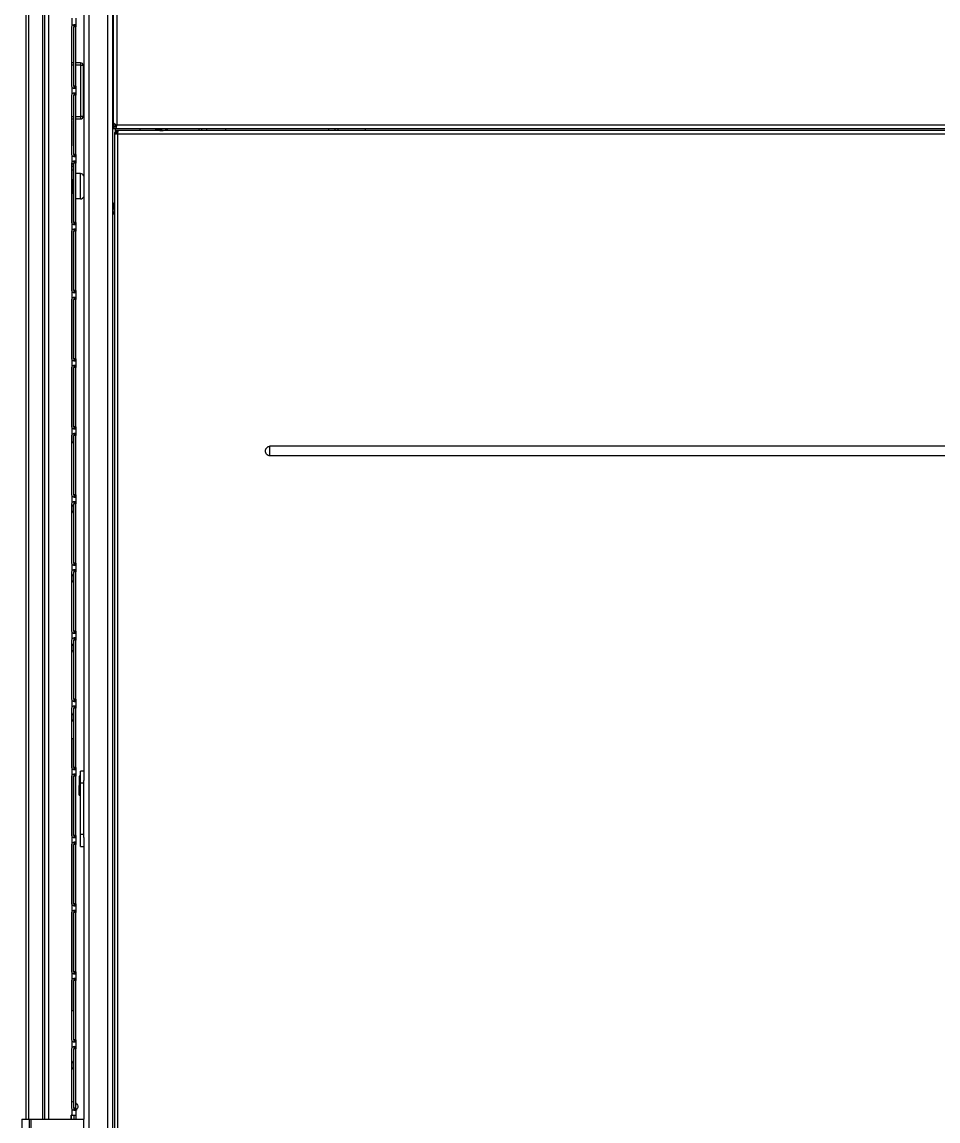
# Model space of a CAD drawing. Header units: millimetres. Extents: x 167 to 1022, y 285 to 720.
# Drawn here: x 901.1 to 958.3, y 319.5 to 388 of the extents above; entities that cross this region are included whole.
import ezdxf

# ---------------------------------------------------------------- set-up
doc = ezdxf.new("R2010")
doc.units = ezdxf.units.MM

msp = doc.modelspace()

# ---------------------------------------------------------------- linework, layer by layer
at = {"color": 7, "linetype": 'Continuous', "lineweight": 25}
for p, q in [((905.29, 484.129), (905.29, 288.629)), ((906.45, 484.129), (906.45, 288.629)), ((906.77, 484.129), (906.77, 288.629)), ((901.37, 456.479), (901.37, 319.579)), ((901.53, 456.479), (901.53, 319.579)), ((902.41, 456.479), (902.41, 319.579)), ((902.53, 456.479), (902.53, 319.579)), ((902.77, 456.479), (902.77, 319.579)), ((904.97, 433.007), (904.97, 340.701)), ((906.82, 381.716), (906.82, 391.042)), ((907.06, 381.619), (907.06, 391.139)), ((904.24, 388.259), (904.24, 387.798)), ((904.48, 388.259), (904.48, 387.798)), ((904.217, 387.719), (904.217, 384.019)), ((904.48, 387.798), (904.36, 387.798)), ((904.36, 387.798), (904.36, 387.719)), ((904.48, 387.719), (904.36, 387.719)), ((904.36, 384.019), (904.36, 387.719)), ((904.48, 387.798), (904.48, 387.719)), ((904.48, 384.019), (904.48, 387.719)), ((904.36, 385.479), (904.217, 385.479)), ((904.78, 385.479), (904.48, 385.479)), ((904.78, 385.479), (904.78, 385.329)), ((904.36, 385.329), (904.217, 385.329)), ((904.78, 385.329), (904.48, 385.329)), ((904.78, 385.329), (904.78, 382.129)), ((904.78, 385.329), (904.93, 385.329)), ((904.93, 385.329), (904.93, 382.129)), ((904.48, 384.019), (904.36, 384.019)), ((904.36, 384.019), (904.36, 383.939)), ((904.48, 384.019), (904.48, 383.939)), ((904.217, 383.469), (904.217, 379.769)), ((904.24, 383.939), (904.24, 383.548)), ((904.48, 383.939), (904.36, 383.939)), ((904.48, 383.548), (904.36, 383.548)), ((904.36, 383.548), (904.36, 383.469)), ((904.48, 383.469), (904.36, 383.469)), ((904.36, 379.769), (904.36, 383.469)), ((904.48, 383.939), (904.48, 383.548)), ((904.48, 383.548), (904.48, 383.469)), ((904.48, 379.769), (904.48, 383.469)), ((904.217, 382.129), (904.36, 382.129)), ((904.217, 381.979), (904.36, 381.979)), ((904.48, 382.129), (904.78, 382.129)), ((904.48, 381.979), (904.78, 381.979)), ((904.78, 382.129), (904.78, 381.979)), ((904.93, 382.129), (904.78, 382.129)), ((904.23, 381.879), (904.217, 381.879)), ((904.23, 381.679), (904.217, 381.679)), ((904.23, 381.879), (904.23, 381.679)), ((904.23, 381.679), (904.23, 380.309)), ((906.82, 381.716), (906.832, 381.716)), ((906.82, 381.716), (906.82, 381.529)), ((906.82, 381.529), (906.94, 381.529)), ((906.82, 381.379), (906.82, 381.499)), ((906.82, 381.499), (906.869, 381.499)), ((906.82, 381.379), (906.869, 381.379)), ((906.869, 381.379), (906.869, 381.499)), ((906.869, 381.379), (1015.771, 381.379)), ((906.94, 381.648), (906.94, 381.529)), ((906.94, 381.529), (906.94, 381.503)), ((906.94, 381.379), (906.94, 381.134)), ((906.96, 381.619), (906.96, 381.509)), ((907.06, 381.619), (906.975, 381.598)), ((906.975, 381.598), (907.017, 381.598)), ((907.055, 381.259), (906.995, 381.259)), ((906.995, 381.259), (906.995, 381.159)), ((907.06, 381.619), (907.008, 381.538)), ((907.008, 381.538), (907.008, 381.579)), ((1015.585, 381.259), (907.055, 381.259)), ((907.055, 381.259), (907.055, 381.159)), ((907.06, 381.619), (1015.58, 381.619)), ((908.47, 381.379), (908.47, 381.259)), ((909.42, 381.359), (909.82, 381.359)), ((909.49, 381.379), (909.49, 381.359)), ((909.82, 381.379), (909.82, 381.359)), ((909.82, 381.359), (909.82, 381.259)), ((910.22, 381.359), (909.82, 381.359)), ((910.15, 381.359), (910.15, 381.379)), ((912.15, 381.379), (912.15, 381.259)), ((912.32, 381.379), (912.32, 381.259)), ((912.64, 381.379), (912.64, 381.259)), ((913.82, 381.379), (913.82, 381.259)), ((920.25, 381.379), (920.25, 381.259)), ((920.65, 381.379), (920.65, 381.259)), ((920.85, 381.259), (920.85, 381.379)), ((922.55, 381.259), (922.55, 381.379)), ((906.895, 381.134), (906.995, 381.134)), ((906.895, 381.134), (906.895, 381.099)), ((906.895, 381.099), (906.895, 299.039)), ((906.895, 381.099), (906.995, 381.099)), ((907.055, 381.159), (906.995, 381.159)), ((906.995, 381.134), (906.995, 381.099)), ((906.995, 381.134), (907.095, 381.134)), ((907.059, 381.07), (907.095, 381.059)), ((907.084, 381.095), (907.095, 381.059)), ((907.095, 381.059), (1015.545, 381.059)), ((907.095, 299.079), (907.095, 381.059)), ((904.217, 380.309), (904.23, 380.309)), ((904.217, 379.219), (904.217, 375.519)), ((904.24, 379.689), (904.24, 379.298)), ((904.24, 379.298), (904.24, 379.118)), ((904.48, 379.769), (904.36, 379.769)), ((904.36, 379.769), (904.36, 379.689)), ((904.48, 379.689), (904.36, 379.689)), ((904.48, 379.298), (904.36, 379.298)), ((904.36, 379.298), (904.36, 379.219)), ((904.48, 379.219), (904.36, 379.219)), ((904.36, 375.519), (904.36, 379.219)), ((904.48, 379.769), (904.48, 379.689)), ((904.48, 379.689), (904.48, 379.298)), ((904.48, 379.298), (904.48, 379.219)), ((904.48, 375.519), (904.48, 379.219)), ((904.24, 379.029), (904.217, 379.029)), ((904.24, 378.779), (904.217, 378.779)), ((904.24, 379.029), (904.36, 379.029)), ((904.24, 379.029), (904.24, 378.779)), ((904.36, 378.779), (904.24, 378.779)), ((904.24, 378.779), (904.24, 378.166)), ((904.78, 378.569), (904.48, 378.569)), ((904.78, 376.989), (904.78, 378.569)), ((904.217, 378.156), (904.32, 378.204)), ((904.32, 377.354), (904.32, 378.204)), ((904.32, 378.119), (904.36, 378.119)), ((904.217, 377.402), (904.32, 377.354)), ((904.24, 377.391), (904.24, 375.439)), ((904.32, 377.439), (904.36, 377.439)), ((904.78, 376.989), (904.48, 376.989)), ((906.79, 376.709), (906.77, 376.709)), ((906.79, 376.779), (906.79, 376.379)), ((906.77, 376.379), (906.79, 376.379)), ((906.77, 376.049), (906.79, 376.049)), ((906.79, 376.379), (906.89, 376.379)), ((906.79, 375.979), (906.79, 376.379)), ((904.24, 375.439), (904.24, 375.048)), ((904.48, 375.519), (904.36, 375.519)), ((904.36, 375.519), (904.36, 375.439)), ((904.48, 375.439), (904.36, 375.439)), ((904.48, 375.519), (904.48, 375.439)), ((904.48, 375.439), (904.48, 375.048)), ((904.217, 374.969), (904.217, 371.269)), ((904.24, 375.048), (904.24, 371.189)), ((904.48, 375.048), (904.36, 375.048)), ((904.36, 375.048), (904.36, 374.969)), ((904.48, 374.969), (904.36, 374.969)), ((904.36, 371.269), (904.36, 374.969)), ((904.48, 375.048), (904.48, 374.969)), ((904.48, 371.269), (904.48, 374.969)), ((904.24, 371.189), (904.24, 370.798)), ((904.48, 371.269), (904.36, 371.269)), ((904.36, 371.269), (904.36, 371.189)), ((904.48, 371.189), (904.36, 371.189)), ((904.48, 371.269), (904.48, 371.189)), ((904.48, 371.189), (904.48, 370.798)), ((904.217, 370.719), (904.217, 367.019)), ((904.24, 370.798), (904.24, 366.939)), ((904.48, 370.798), (904.36, 370.798)), ((904.36, 370.798), (904.36, 370.719)), ((904.48, 370.719), (904.36, 370.719)), ((904.36, 367.019), (904.36, 370.719)), ((904.48, 370.798), (904.48, 370.719)), ((904.48, 367.019), (904.48, 370.719)), ((904.24, 366.939), (904.24, 366.548)), ((904.48, 367.019), (904.36, 367.019)), ((904.36, 367.019), (904.36, 366.939)), ((904.48, 366.939), (904.36, 366.939)), ((904.48, 367.019), (904.48, 366.939)), ((904.48, 366.939), (904.48, 366.548)), ((904.217, 366.469), (904.217, 362.769)), ((904.24, 366.548), (904.24, 362.689)), ((904.48, 366.548), (904.36, 366.548)), ((904.36, 366.548), (904.36, 366.469)), ((904.48, 366.469), (904.36, 366.469)), ((904.36, 362.769), (904.36, 366.469)), ((904.48, 366.548), (904.48, 366.469)), ((904.48, 362.769), (904.48, 366.469)), ((904.48, 362.769), (904.36, 362.769)), ((904.36, 362.769), (904.36, 362.689)), ((904.48, 362.769), (904.48, 362.689)), ((904.217, 362.219), (904.217, 358.519)), ((904.24, 362.689), (904.24, 362.298)), ((904.24, 362.298), (904.24, 361.804)), ((904.48, 362.689), (904.36, 362.689)), ((904.48, 362.298), (904.36, 362.298)), ((904.36, 362.298), (904.36, 362.219)), ((904.48, 362.219), (904.36, 362.219)), ((904.36, 358.519), (904.36, 362.219)), ((904.48, 362.689), (904.48, 362.298)), ((904.48, 362.298), (904.48, 362.219)), ((904.48, 358.519), (904.48, 362.219)), ((904.24, 361.804), (904.217, 361.804)), ((904.36, 361.804), (904.24, 361.804)), ((904.24, 361.804), (904.24, 361.758)), ((1006.05, 361.558), (916.59, 361.558)), ((916.59, 360.96), (916.59, 361.558)), ((1006.05, 360.96), (916.59, 360.96)), ((904.217, 357.969), (904.217, 354.269)), ((904.24, 358.439), (904.24, 358.048)), ((904.48, 358.519), (904.36, 358.519)), ((904.36, 358.519), (904.36, 358.439)), ((904.48, 358.439), (904.36, 358.439)), ((904.48, 358.048), (904.36, 358.048)), ((904.36, 358.048), (904.36, 357.969)), ((904.48, 357.969), (904.36, 357.969)), ((904.36, 354.269), (904.36, 357.969)), ((904.48, 358.519), (904.48, 358.439)), ((904.48, 358.439), (904.48, 358.048)), ((904.48, 358.048), (904.48, 357.969)), ((904.48, 354.269), (904.48, 357.969)), ((904.24, 357.899), (904.24, 357.418)), ((904.24, 354.189), (904.24, 353.798)), ((904.48, 354.269), (904.36, 354.269)), ((904.36, 354.269), (904.36, 354.189)), ((904.48, 354.189), (904.36, 354.189)), ((904.48, 354.269), (904.48, 354.189)), ((904.48, 354.189), (904.48, 353.798)), ((904.217, 353.719), (904.217, 350.019)), ((904.24, 353.559), (904.24, 353.078)), ((904.48, 353.798), (904.36, 353.798)), ((904.36, 353.798), (904.36, 353.719)), ((904.48, 353.719), (904.36, 353.719)), ((904.36, 350.019), (904.36, 353.719)), ((904.48, 353.798), (904.48, 353.719)), ((904.48, 350.019), (904.48, 353.719)), ((904.24, 349.939), (904.24, 349.548)), ((904.48, 350.019), (904.36, 350.019)), ((904.36, 350.019), (904.36, 349.939)), ((904.48, 349.939), (904.36, 349.939)), ((904.48, 350.019), (904.48, 349.939)), ((904.48, 349.939), (904.48, 349.548)), ((904.217, 349.469), (904.217, 345.769)), ((904.24, 349.219), (904.24, 348.738)), ((904.48, 349.548), (904.36, 349.548)), ((904.36, 349.548), (904.36, 349.469)), ((904.48, 349.469), (904.36, 349.469)), ((904.36, 345.769), (904.36, 349.469)), ((904.48, 349.548), (904.48, 349.469)), ((904.48, 345.769), (904.48, 349.469)), ((904.24, 345.689), (904.24, 345.298)), ((904.48, 345.769), (904.36, 345.769)), ((904.36, 345.769), (904.36, 345.689)), ((904.48, 345.689), (904.36, 345.689)), ((904.48, 345.769), (904.48, 345.689)), ((904.48, 345.689), (904.48, 345.298)), ((904.217, 345.219), (904.217, 341.519)), ((904.48, 345.298), (904.36, 345.298)), ((904.36, 345.298), (904.36, 345.219)), ((904.48, 345.219), (904.36, 345.219)), ((904.36, 341.519), (904.36, 345.219)), ((904.48, 345.298), (904.48, 345.219)), ((904.48, 341.519), (904.48, 345.219)), ((904.24, 344.879), (904.24, 344.398)), ((904.24, 343.304), (904.217, 343.304)), ((904.36, 343.304), (904.24, 343.304)), ((904.24, 343.304), (904.24, 341.439)), ((904.48, 341.519), (904.36, 341.519)), ((904.36, 341.519), (904.36, 341.439)), ((904.48, 341.519), (904.48, 341.439)), ((904.217, 340.969), (904.217, 337.269)), ((904.24, 341.439), (904.24, 341.048)), ((904.24, 341.048), (904.24, 337.189)), ((904.48, 341.439), (904.36, 341.439)), ((904.48, 341.048), (904.36, 341.048)), ((904.36, 341.048), (904.36, 340.969)), ((904.48, 340.969), (904.36, 340.969)), ((904.36, 337.269), (904.36, 340.969)), ((904.48, 341.439), (904.48, 341.048)), ((904.48, 341.048), (904.48, 340.969)), ((904.48, 337.269), (904.48, 340.969)), ((904.7, 340.979), (904.68, 340.979)), ((904.68, 340.979), (904.68, 340.389)), ((904.77, 340.909), (904.7, 340.979)), ((904.7, 340.979), (904.7, 340.389)), ((904.97, 341.279), (904.77, 341.279)), ((904.77, 340.529), (904.77, 341.279)), ((904.68, 339.799), (904.68, 340.389)), ((904.7, 340.389), (904.68, 340.389)), ((904.7, 339.799), (904.7, 340.389)), ((904.77, 340.389), (904.7, 340.389)), ((904.97, 340.529), (904.77, 340.529)), ((904.77, 337.329), (904.77, 340.529)), ((904.97, 340.529), (904.97, 340.701)), ((904.97, 337.329), (904.97, 340.529)), ((904.68, 339.799), (904.7, 339.799)), ((904.7, 339.799), (904.77, 339.869)), ((904.217, 336.719), (904.217, 333.019)), ((904.24, 337.189), (904.24, 336.798)), ((904.24, 336.798), (904.24, 332.939)), ((904.48, 337.269), (904.36, 337.269)), ((904.36, 337.269), (904.36, 337.189)), ((904.48, 337.189), (904.36, 337.189)), ((904.48, 336.798), (904.36, 336.798)), ((904.36, 336.798), (904.36, 336.719)), ((904.48, 336.719), (904.36, 336.719)), ((904.36, 333.019), (904.36, 336.719)), ((904.48, 337.269), (904.48, 337.189)), ((904.48, 337.189), (904.48, 336.798)), ((904.48, 336.798), (904.48, 336.719)), ((904.48, 333.019), (904.48, 336.719)), ((904.97, 337.329), (904.77, 337.329)), ((904.77, 336.579), (904.77, 337.329)), ((904.97, 337.157), (904.97, 337.329)), ((904.97, 337.157), (904.97, 319.579)), ((904.77, 336.579), (904.97, 336.579)), ((904.24, 332.939), (904.24, 332.548)), ((904.48, 333.019), (904.36, 333.019)), ((904.36, 333.019), (904.36, 332.939)), ((904.48, 332.939), (904.36, 332.939)), ((904.48, 333.019), (904.48, 332.939)), ((904.48, 332.939), (904.48, 332.548)), ((904.217, 332.469), (904.217, 328.769)), ((904.24, 332.548), (904.24, 328.689)), ((904.48, 332.548), (904.36, 332.548)), ((904.36, 332.548), (904.36, 332.469)), ((904.48, 332.469), (904.36, 332.469)), ((904.36, 328.769), (904.36, 332.469)), ((904.48, 332.548), (904.48, 332.469)), ((904.48, 328.769), (904.48, 332.469)), ((904.24, 328.689), (904.24, 328.298)), ((904.48, 328.769), (904.36, 328.769)), ((904.36, 328.769), (904.36, 328.689)), ((904.48, 328.689), (904.36, 328.689)), ((904.48, 328.769), (904.48, 328.689)), ((904.48, 328.689), (904.48, 328.298)), ((904.217, 328.219), (904.217, 324.519)), ((904.24, 328.298), (904.24, 326.329)), ((904.48, 328.298), (904.36, 328.298)), ((904.36, 328.298), (904.36, 328.219)), ((904.48, 328.219), (904.36, 328.219)), ((904.36, 324.519), (904.36, 328.219)), ((904.48, 328.298), (904.48, 328.219)), ((904.48, 324.519), (904.48, 328.219)), ((904.24, 326.329), (904.217, 326.329)), ((904.36, 326.329), (904.24, 326.329)), ((904.24, 324.439), (904.24, 324.048)), ((904.48, 324.519), (904.36, 324.519)), ((904.36, 324.519), (904.36, 324.439)), ((904.48, 324.439), (904.36, 324.439)), ((904.48, 324.519), (904.48, 324.439)), ((904.48, 324.439), (904.48, 324.048)), ((904.217, 323.969), (904.217, 320.269)), ((904.48, 324.048), (904.36, 324.048)), ((904.36, 324.048), (904.36, 323.969)), ((904.48, 323.969), (904.36, 323.969)), ((904.36, 320.269), (904.36, 323.969)), ((904.48, 324.048), (904.48, 323.969)), ((904.48, 320.269), (904.48, 323.969)), ((904.24, 323.179), (904.24, 322.698)), ((904.217, 320.664), (904.272, 320.676)), ((904.272, 320.676), (904.217, 320.626)), ((904.272, 320.676), (904.36, 320.659)), ((904.48, 320.269), (904.36, 320.269)), ((904.36, 320.269), (904.36, 320.189)), ((904.48, 320.269), (904.48, 320.189)), ((901.12, 319.579), (901.12, 317.979)), ((901.12, 319.579), (901.581, 319.579)), ((901.581, 317.979), (901.581, 319.579)), ((901.581, 319.579), (901.697, 319.579)), ((901.697, 317.979), (901.697, 319.579)), ((901.697, 319.579), (904.97, 319.579)), ((904.24, 319.829), (904.18, 319.829)), ((904.18, 319.579), (904.18, 319.829)), ((904.217, 319.579), (904.217, 319.829)), ((904.24, 320.189), (904.24, 319.829)), ((904.24, 319.829), (904.48, 319.829)), ((904.48, 320.189), (904.36, 320.189)), ((904.36, 319.829), (904.36, 319.579)), ((904.48, 320.189), (904.48, 319.829)), ((904.48, 320.129), (904.539, 320.185)), ((904.48, 319.829), (904.48, 319.579)), ((904.97, 314.579), (904.97, 319.579))]:
    msp.add_line(p, q, dxfattribs=at)
at = {"color": 7, "linetype": 'Continuous', "lineweight": 25, "flags": 128}
msp.add_lwpolyline([(904.217, 380.218), (904.224, 380.245), (904.23, 380.309)], dxfattribs=at)
at = {"color": 7, "linetype": 'Continuous', "lineweight": 25}
for centre, radius, start, end in [((904.367, 387.719), 0.15, 148.02925, 180), ((904.78, 385.329), 0.15, 0, 90), ((904.367, 384.019), 0.15, 180, 211.97075), ((904.367, 383.469), 0.15, 148.02925, 180), ((904.78, 382.129), 0.15, 270, 0), ((909.82, 382.109), 0.85, 241.92751, 270), ((909.82, 382.109), 0.85, 270, 298.07249), ((904.367, 379.769), 0.15, 180, 211.97075), ((904.367, 379.219), 0.15, 148.02925, 180), ((904.367, 379.039), 0.15, 148.02925, 180), ((904.78, 378.369), 0.2, 18.19487, 90), ((904.78, 377.189), 0.2, 270, 341.80513), ((906.04, 376.379), 0.85, 0, 28.07249), ((906.04, 376.379), 0.85, 331.92751, 0), ((904.367, 375.519), 0.15, 180, 211.97075), ((904.367, 374.969), 0.15, 148.02925, 180), ((904.367, 371.269), 0.15, 180, 211.97075), ((904.367, 370.719), 0.15, 148.02925, 180), ((904.367, 367.019), 0.15, 180, 211.97075), ((904.367, 366.469), 0.15, 148.02925, 180), ((904.367, 362.769), 0.15, 180, 211.97075), ((904.367, 362.219), 0.15, 148.02925, 180), ((904.367, 361.679), 0.15, 148.02925, 180), ((904.367, 358.519), 0.15, 180, 211.97075), ((904.367, 357.969), 0.15, 148.02925, 180), ((904.367, 357.979), 0.15, 181.91021, 211.97075), ((904.367, 357.339), 0.15, 148.02925, 180), ((904.367, 354.269), 0.15, 180, 211.97075), ((904.367, 353.719), 0.15, 148.02925, 180), ((904.367, 353.639), 0.15, 180, 211.97075), ((904.367, 352.999), 0.15, 148.02925, 180), ((904.367, 350.019), 0.15, 180, 211.97075), ((904.367, 349.469), 0.15, 148.02925, 180), ((904.367, 349.299), 0.15, 180, 211.97075), ((904.367, 348.659), 0.15, 148.02925, 180), ((904.367, 345.769), 0.15, 180, 211.97075), ((904.367, 345.219), 0.15, 148.02925, 180), ((904.367, 344.959), 0.15, 180, 211.97075), ((904.367, 344.319), 0.15, 148.02925, 180), ((904.367, 341.519), 0.15, 180, 211.97075), ((904.367, 340.969), 0.15, 148.02925, 180), ((904.367, 337.269), 0.15, 180, 211.97075), ((904.367, 336.719), 0.15, 148.02925, 180), ((904.367, 333.019), 0.15, 180, 211.97075), ((904.367, 332.469), 0.15, 148.02925, 180), ((904.367, 328.769), 0.15, 180, 211.97075), ((904.367, 328.219), 0.15, 148.02925, 180), ((904.367, 324.519), 0.15, 180, 211.97075), ((904.367, 323.969), 0.15, 148.02925, 180), ((904.367, 323.259), 0.15, 180, 211.97075), ((904.367, 322.619), 0.15, 148.02925, 180), ((904.367, 320.269), 0.15, 180, 211.97075)]:
    msp.add_arc(centre, radius, start, end, dxfattribs=at)
for points, knots in [([(904.24, 387.798), (904.253, 387.81), (904.279, 387.833), (904.325, 387.854), (904.37, 387.866), (904.411, 387.87), (904.444, 387.866), (904.466, 387.854), (904.478, 387.833), (904.479, 387.81), (904.48, 387.798)], [0, 0, 0, 0, 0.124908, 0.249934, 0.374966, 0.5, 0.625034, 0.750066, 0.875092, 1, 1, 1, 1]), ([(904.313, 387.846), (904.301, 387.842), (904.275, 387.83), (904.253, 387.81), (904.24, 387.798)], [0, 0, 0, 0, 0.4197077, 1, 1, 1, 1]), ([(904.354, 387.847), (904.356, 387.84), (904.36, 387.826), (904.36, 387.808), (904.36, 387.798)], [0, 0, 0, 0, 0.492848, 1, 1, 1, 1]), ([(904.36, 387.798), (904.36, 387.808), (904.36, 387.819), (904.358, 387.828), (904.358, 387.829)], [0, 0, 0, 0, 0.840534, 1, 1, 1, 1]), ([(904.48, 383.939), (904.479, 383.928), (904.478, 383.905), (904.466, 383.884), (904.444, 383.872), (904.411, 383.868), (904.37, 383.872), (904.325, 383.884), (904.279, 383.905), (904.253, 383.928), (904.24, 383.939)], [0, 0, 0, 0, 0.124908, 0.249934, 0.374966, 0.5, 0.625034, 0.750066, 0.875092, 1, 1, 1, 1]), ([(904.24, 383.548), (904.253, 383.56), (904.279, 383.583), (904.325, 383.604), (904.37, 383.616), (904.411, 383.62), (904.444, 383.616), (904.466, 383.604), (904.478, 383.583), (904.479, 383.56), (904.48, 383.548)], [0, 0, 0, 0, 0.124908, 0.249934, 0.374966, 0.5, 0.625034, 0.750066, 0.875092, 1, 1, 1, 1]), ([(904.36, 383.939), (904.36, 383.93), (904.359, 383.912), (904.356, 383.891), (904.349, 383.883), (904.347, 383.879)], [0, 0, 0, 0, 0.3713961, 0.7423823, 1, 1, 1, 1]), ([(904.354, 383.597), (904.356, 383.59), (904.36, 383.576), (904.36, 383.558), (904.36, 383.548)], [0, 0, 0, 0, 0.4928482, 1, 1, 1, 1]), ([(906.82, 381.716), (906.821, 381.717), (906.822, 381.72), (906.833, 381.718), (906.85, 381.711), (906.873, 381.7), (906.899, 381.683), (906.927, 381.661), (906.954, 381.633), (906.968, 381.61), (906.975, 381.598)], [0, 0, 0, 0, 0.1250069, 0.2500147, 0.3750231, 0.5000383, 0.6250509, 0.7500663, 0.8750641, 1, 1, 1, 1]), ([(906.869, 381.499), (906.887, 381.499), (906.923, 381.499), (906.964, 381.504), (906.99, 381.516), (907.004, 381.531), (907.008, 381.545), (907.009, 381.552)], [0, 0, 0, 0, 0.289161, 0.577672, 0.722289, 0.866716, 1, 1, 1, 1]), ([(906.869, 381.379), (906.882, 381.379), (906.908, 381.379), (906.94, 381.383), (906.966, 381.392), (906.986, 381.409), (907, 381.432), (907.008, 381.462), (907.011, 381.498), (907.009, 381.525), (907.008, 381.538)], [0, 0, 0, 0, 0.124893, 0.249876, 0.374897, 0.499919, 0.624947, 0.749965, 0.874984, 1, 1, 1, 1]), ([(907.084, 381.095), (907.089, 381.106), (907.1, 381.127), (907.11, 381.16), (907.114, 381.191), (907.114, 381.217), (907.108, 381.237), (907.097, 381.25), (907.08, 381.258), (907.064, 381.259), (907.055, 381.259)], [0, 0, 0, 0, 0.124997, 0.250018, 0.375034, 0.500051, 0.625067, 0.750084, 0.875083, 1, 1, 1, 1]), ([(906.895, 381.099), (906.895, 381.09), (906.896, 381.073), (906.903, 381.057), (906.917, 381.046), (906.937, 381.04), (906.963, 381.039), (906.994, 381.044), (907.027, 381.053), (907.048, 381.065), (907.059, 381.07)], [0, 0, 0, 0, 0.124917, 0.249916, 0.374933, 0.499949, 0.624966, 0.749982, 0.875003, 1, 1, 1, 1]), ([(906.995, 381.099), (906.995, 381.086), (906.996, 381.067), (907.003, 381.05), (907.012, 381.041), (907.022, 381.04), (907.027, 381.04)], [0, 0, 0, 0, 0.401622, 0.603119, 0.804342, 1, 1, 1, 1]), ([(907.114, 381.126), (907.114, 381.131), (907.113, 381.141), (907.104, 381.151), (907.087, 381.158), (907.068, 381.159), (907.055, 381.159)], [0, 0, 0, 0, 0.195658, 0.396881, 0.598378, 1, 1, 1, 1]), ([(907.059, 381.07), (907.065, 381.074), (907.074, 381.081), (907.081, 381.09), (907.084, 381.095)], [0, 0, 0, 0, 0.5600273, 1, 1, 1, 1]), ([(904.48, 379.689), (904.479, 379.678), (904.478, 379.655), (904.466, 379.634), (904.444, 379.622), (904.411, 379.618), (904.37, 379.622), (904.325, 379.634), (904.279, 379.655), (904.253, 379.678), (904.24, 379.689)], [0, 0, 0, 0, 0.124908, 0.249934, 0.374966, 0.5, 0.625034, 0.750066, 0.875092, 1, 1, 1, 1]), ([(904.24, 379.298), (904.253, 379.31), (904.279, 379.333), (904.325, 379.354), (904.37, 379.366), (904.411, 379.37), (904.444, 379.366), (904.466, 379.354), (904.478, 379.333), (904.479, 379.31), (904.48, 379.298)], [0, 0, 0, 0, 0.124908, 0.249934, 0.374966, 0.5, 0.625034, 0.750066, 0.875092, 1, 1, 1, 1]), ([(904.36, 379.689), (904.36, 379.68), (904.359, 379.662), (904.356, 379.639), (904.347, 379.629), (904.343, 379.625)], [0, 0, 0, 0, 0.333816, 0.667264, 1, 1, 1, 1]), ([(904.354, 379.347), (904.356, 379.34), (904.36, 379.326), (904.36, 379.308), (904.36, 379.298)], [0, 0, 0, 0, 0.492848, 1, 1, 1, 1]), ([(904.36, 379.118), (904.36, 379.127), (904.36, 379.146), (904.355, 379.169), (904.346, 379.182), (904.335, 379.188), (904.325, 379.189), (904.313, 379.188), (904.297, 379.182), (904.276, 379.169), (904.255, 379.146), (904.245, 379.127), (904.24, 379.118)], [0, 0, 0, 0, 0.125113, 0.250088, 0.374796, 0.437403, 0.5, 0.562597, 0.625204, 0.749912, 0.874887, 1, 1, 1, 1]), ([(904.347, 379.178), (904.34, 379.177), (904.318, 379.171), (904.279, 379.153), (904.253, 379.13), (904.24, 379.118)], [0, 0, 0, 0, 0.195262, 0.597822, 1, 1, 1, 1]), ([(904.48, 375.439), (904.479, 375.428), (904.478, 375.405), (904.466, 375.384), (904.444, 375.372), (904.411, 375.368), (904.37, 375.372), (904.325, 375.384), (904.279, 375.405), (904.253, 375.428), (904.24, 375.439)], [0, 0, 0, 0, 0.124908, 0.249934, 0.374966, 0.5, 0.625034, 0.750066, 0.875092, 1, 1, 1, 1]), ([(904.24, 375.048), (904.253, 375.06), (904.279, 375.083), (904.325, 375.104), (904.37, 375.116), (904.411, 375.12), (904.444, 375.116), (904.466, 375.104), (904.478, 375.083), (904.479, 375.06), (904.48, 375.048)], [0, 0, 0, 0, 0.124908, 0.249934, 0.374966, 0.5, 0.625034, 0.750066, 0.875092, 1, 1, 1, 1]), ([(904.36, 375.439), (904.36, 375.43), (904.359, 375.412), (904.356, 375.391), (904.349, 375.383), (904.347, 375.379)], [0, 0, 0, 0, 0.371396, 0.742382, 1, 1, 1, 1]), ([(904.354, 375.097), (904.356, 375.09), (904.36, 375.076), (904.36, 375.058), (904.36, 375.048)], [0, 0, 0, 0, 0.492848, 1, 1, 1, 1]), ([(904.48, 371.189), (904.479, 371.178), (904.478, 371.155), (904.466, 371.134), (904.444, 371.122), (904.411, 371.118), (904.37, 371.122), (904.325, 371.134), (904.279, 371.155), (904.253, 371.178), (904.24, 371.189)], [0, 0, 0, 0, 0.124908, 0.249934, 0.374966, 0.5, 0.625034, 0.750066, 0.875092, 1, 1, 1, 1]), ([(904.36, 371.189), (904.36, 371.18), (904.359, 371.162), (904.356, 371.141), (904.349, 371.133), (904.347, 371.129)], [0, 0, 0, 0, 0.371396, 0.742382, 1, 1, 1, 1]), ([(904.24, 370.798), (904.253, 370.81), (904.279, 370.833), (904.325, 370.854), (904.37, 370.866), (904.411, 370.87), (904.444, 370.866), (904.466, 370.854), (904.478, 370.833), (904.479, 370.81), (904.48, 370.798)], [0, 0, 0, 0, 0.124908, 0.249934, 0.374966, 0.5, 0.625034, 0.750066, 0.875092, 1, 1, 1, 1]), ([(904.354, 370.847), (904.356, 370.84), (904.36, 370.826), (904.36, 370.808), (904.36, 370.798)], [0, 0, 0, 0, 0.4928482, 1, 1, 1, 1]), ([(904.48, 366.939), (904.479, 366.928), (904.478, 366.905), (904.466, 366.884), (904.444, 366.872), (904.411, 366.868), (904.37, 366.872), (904.325, 366.884), (904.279, 366.905), (904.253, 366.928), (904.24, 366.939)], [0, 0, 0, 0, 0.124908, 0.249934, 0.374966, 0.5, 0.625034, 0.750066, 0.875092, 1, 1, 1, 1]), ([(904.36, 366.939), (904.36, 366.93), (904.359, 366.912), (904.356, 366.891), (904.349, 366.883), (904.347, 366.879)], [0, 0, 0, 0, 0.371396, 0.742382, 1, 1, 1, 1]), ([(904.24, 366.548), (904.253, 366.56), (904.279, 366.583), (904.325, 366.604), (904.37, 366.616), (904.411, 366.62), (904.444, 366.616), (904.466, 366.604), (904.478, 366.583), (904.479, 366.56), (904.48, 366.548)], [0, 0, 0, 0, 0.124908, 0.249934, 0.374966, 0.5, 0.625034, 0.750066, 0.875092, 1, 1, 1, 1]), ([(904.354, 366.597), (904.356, 366.59), (904.36, 366.576), (904.36, 366.558), (904.36, 366.548)], [0, 0, 0, 0, 0.492848, 1, 1, 1, 1]), ([(904.48, 362.689), (904.479, 362.678), (904.478, 362.655), (904.466, 362.634), (904.444, 362.622), (904.411, 362.618), (904.37, 362.622), (904.325, 362.634), (904.279, 362.655), (904.253, 362.678), (904.24, 362.689)], [0, 0, 0, 0, 0.124908, 0.249934, 0.374966, 0.5, 0.625034, 0.750066, 0.875092, 1, 1, 1, 1]), ([(904.24, 362.298), (904.253, 362.31), (904.279, 362.333), (904.325, 362.354), (904.37, 362.366), (904.411, 362.37), (904.444, 362.366), (904.466, 362.354), (904.478, 362.333), (904.479, 362.31), (904.48, 362.298)], [0, 0, 0, 0, 0.124908, 0.249934, 0.374966, 0.5, 0.625034, 0.750066, 0.875092, 1, 1, 1, 1]), ([(904.36, 362.689), (904.36, 362.68), (904.359, 362.662), (904.356, 362.641), (904.349, 362.633), (904.347, 362.629)], [0, 0, 0, 0, 0.371396, 0.742382, 1, 1, 1, 1]), ([(904.354, 362.347), (904.356, 362.34), (904.36, 362.326), (904.36, 362.308), (904.36, 362.298)], [0, 0, 0, 0, 0.492848, 1, 1, 1, 1]), ([(904.273, 361.804), (904.267, 361.798), (904.254, 361.785), (904.245, 361.768), (904.24, 361.758)], [0, 0, 0, 0, 0.455845, 1, 1, 1, 1]), ([(904.308, 361.804), (904.298, 361.8), (904.273, 361.789), (904.253, 361.77), (904.24, 361.758)], [0, 0, 0, 0, 0.380459, 1, 1, 1, 1]), ([(904.36, 361.758), (904.36, 361.768), (904.36, 361.784), (904.357, 361.797), (904.355, 361.803)], [0, 0, 0, 0, 0.558604, 1, 1, 1, 1]), ([(916.59, 360.96), (916.571, 360.961), (916.534, 360.964), (916.48, 360.982), (916.431, 361.011), (916.389, 361.049), (916.356, 361.095), (916.325, 361.164), (916.317, 361.259), (916.325, 361.354), (916.356, 361.423), (916.389, 361.469), (916.431, 361.507), (916.48, 361.536), (916.534, 361.554), (916.571, 361.556), (916.59, 361.558)], [0, 0, 0, 0, 0.06256, 0.125122, 0.187681, 0.250233, 0.312772, 0.375302, 0.499999, 0.624697, 0.687227, 0.749766, 0.812319, 0.874878, 0.93744, 1, 1, 1, 1]), ([(904.48, 358.439), (904.479, 358.428), (904.478, 358.405), (904.466, 358.384), (904.444, 358.372), (904.411, 358.368), (904.37, 358.372), (904.325, 358.384), (904.279, 358.405), (904.253, 358.428), (904.24, 358.439)], [0, 0, 0, 0, 0.124908, 0.249934, 0.374966, 0.5, 0.625034, 0.750066, 0.875092, 1, 1, 1, 1]), ([(904.24, 358.048), (904.253, 358.06), (904.279, 358.083), (904.325, 358.104), (904.37, 358.116), (904.411, 358.12), (904.444, 358.116), (904.466, 358.104), (904.478, 358.083), (904.479, 358.06), (904.48, 358.048)], [0, 0, 0, 0, 0.124908, 0.249934, 0.374966, 0.5, 0.625034, 0.750066, 0.875092, 1, 1, 1, 1]), ([(904.36, 358.439), (904.36, 358.43), (904.359, 358.412), (904.356, 358.391), (904.349, 358.383), (904.347, 358.379)], [0, 0, 0, 0, 0.371396, 0.742382, 1, 1, 1, 1]), ([(904.354, 358.097), (904.356, 358.09), (904.36, 358.076), (904.36, 358.058), (904.36, 358.048)], [0, 0, 0, 0, 0.492848, 1, 1, 1, 1]), ([(904.24, 357.899), (904.245, 357.89), (904.255, 357.872), (904.276, 357.849), (904.297, 357.836), (904.313, 357.83), (904.325, 357.828), (904.335, 357.83), (904.346, 357.836), (904.355, 357.849), (904.36, 357.872), (904.36, 357.89), (904.36, 357.899)], [0, 0, 0, 0, 0.125113, 0.250088, 0.374796, 0.437403, 0.5, 0.562597, 0.625204, 0.749912, 0.874887, 1, 1, 1, 1]), ([(904.24, 357.899), (904.253, 357.888), (904.279, 357.865), (904.322, 357.845), (904.348, 357.839), (904.36, 357.836)], [0, 0, 0, 0, 0.359164, 0.718669, 1, 1, 1, 1]), ([(904.36, 357.418), (904.36, 357.427), (904.36, 357.446), (904.355, 357.469), (904.346, 357.482), (904.335, 357.488), (904.325, 357.489), (904.313, 357.488), (904.297, 357.482), (904.276, 357.469), (904.255, 357.446), (904.245, 357.427), (904.24, 357.418)], [0, 0, 0, 0, 0.125113, 0.250088, 0.374796, 0.437403, 0.5, 0.562597, 0.625204, 0.749912, 0.874887, 1, 1, 1, 1]), ([(904.347, 357.478), (904.34, 357.477), (904.318, 357.471), (904.279, 357.453), (904.253, 357.43), (904.24, 357.418)], [0, 0, 0, 0, 0.195262, 0.597822, 1, 1, 1, 1]), ([(904.48, 354.189), (904.479, 354.178), (904.478, 354.155), (904.466, 354.134), (904.444, 354.122), (904.411, 354.118), (904.37, 354.122), (904.325, 354.134), (904.279, 354.155), (904.253, 354.178), (904.24, 354.189)], [0, 0, 0, 0, 0.124908, 0.249934, 0.374966, 0.5, 0.625034, 0.750066, 0.875092, 1, 1, 1, 1]), ([(904.24, 353.798), (904.253, 353.81), (904.279, 353.833), (904.325, 353.854), (904.37, 353.866), (904.411, 353.87), (904.444, 353.866), (904.466, 353.854), (904.478, 353.833), (904.479, 353.81), (904.48, 353.798)], [0, 0, 0, 0, 0.1249077, 0.2499337, 0.3749665, 0.5, 0.6250335, 0.7500663, 0.8750923, 1, 1, 1, 1]), ([(904.36, 354.189), (904.36, 354.18), (904.359, 354.162), (904.356, 354.141), (904.349, 354.133), (904.347, 354.129)], [0, 0, 0, 0, 0.3713961, 0.7423823, 1, 1, 1, 1]), ([(904.354, 353.847), (904.356, 353.84), (904.36, 353.826), (904.36, 353.808), (904.36, 353.798)], [0, 0, 0, 0, 0.492848, 1, 1, 1, 1]), ([(904.24, 353.559), (904.245, 353.55), (904.255, 353.532), (904.276, 353.509), (904.297, 353.496), (904.313, 353.49), (904.325, 353.488), (904.335, 353.49), (904.346, 353.496), (904.355, 353.509), (904.36, 353.532), (904.36, 353.55), (904.36, 353.559)], [0, 0, 0, 0, 0.125113, 0.250088, 0.374796, 0.437403, 0.5, 0.562597, 0.625204, 0.749912, 0.874887, 1, 1, 1, 1]), ([(904.24, 353.559), (904.253, 353.548), (904.279, 353.525), (904.322, 353.505), (904.348, 353.499), (904.36, 353.496)], [0, 0, 0, 0, 0.359164, 0.718669, 1, 1, 1, 1]), ([(904.36, 353.078), (904.36, 353.087), (904.36, 353.106), (904.355, 353.129), (904.346, 353.142), (904.335, 353.148), (904.325, 353.149), (904.313, 353.148), (904.297, 353.142), (904.276, 353.129), (904.255, 353.106), (904.245, 353.087), (904.24, 353.078)], [0, 0, 0, 0, 0.125113, 0.250088, 0.374796, 0.437403, 0.5, 0.562597, 0.625204, 0.749912, 0.874887, 1, 1, 1, 1]), ([(904.347, 353.138), (904.34, 353.137), (904.318, 353.131), (904.279, 353.113), (904.253, 353.09), (904.24, 353.078)], [0, 0, 0, 0, 0.195262, 0.597822, 1, 1, 1, 1]), ([(904.48, 349.939), (904.479, 349.928), (904.478, 349.905), (904.466, 349.884), (904.444, 349.872), (904.411, 349.868), (904.37, 349.872), (904.325, 349.884), (904.279, 349.905), (904.253, 349.928), (904.24, 349.939)], [0, 0, 0, 0, 0.1249077, 0.2499337, 0.3749665, 0.5, 0.6250335, 0.7500663, 0.8750923, 1, 1, 1, 1]), ([(904.36, 349.939), (904.36, 349.93), (904.359, 349.912), (904.356, 349.891), (904.349, 349.883), (904.347, 349.879)], [0, 0, 0, 0, 0.3713961, 0.7423823, 1, 1, 1, 1]), ([(904.24, 349.548), (904.253, 349.56), (904.279, 349.583), (904.325, 349.604), (904.37, 349.616), (904.411, 349.62), (904.444, 349.616), (904.466, 349.604), (904.478, 349.583), (904.479, 349.56), (904.48, 349.548)], [0, 0, 0, 0, 0.124908, 0.249934, 0.374966, 0.5, 0.625034, 0.750066, 0.875092, 1, 1, 1, 1]), ([(904.24, 349.219), (904.245, 349.21), (904.255, 349.192), (904.276, 349.169), (904.297, 349.156), (904.313, 349.15), (904.325, 349.148), (904.335, 349.15), (904.346, 349.156), (904.355, 349.169), (904.36, 349.192), (904.36, 349.21), (904.36, 349.219)], [0, 0, 0, 0, 0.125113, 0.250088, 0.374796, 0.437403, 0.5, 0.562597, 0.625204, 0.749912, 0.874887, 1, 1, 1, 1]), ([(904.24, 349.219), (904.253, 349.208), (904.279, 349.185), (904.322, 349.165), (904.348, 349.159), (904.36, 349.156)], [0, 0, 0, 0, 0.359164, 0.718669, 1, 1, 1, 1]), ([(904.354, 349.597), (904.356, 349.59), (904.36, 349.576), (904.36, 349.558), (904.36, 349.548)], [0, 0, 0, 0, 0.492848, 1, 1, 1, 1]), ([(904.36, 348.738), (904.36, 348.747), (904.36, 348.766), (904.355, 348.789), (904.346, 348.802), (904.335, 348.808), (904.325, 348.809), (904.313, 348.808), (904.297, 348.802), (904.276, 348.789), (904.255, 348.766), (904.245, 348.747), (904.24, 348.738)], [0, 0, 0, 0, 0.125113, 0.250088, 0.374796, 0.437403, 0.5, 0.562597, 0.625204, 0.749912, 0.874887, 1, 1, 1, 1]), ([(904.347, 348.798), (904.34, 348.797), (904.318, 348.791), (904.279, 348.773), (904.253, 348.75), (904.24, 348.738)], [0, 0, 0, 0, 0.195262, 0.597822, 1, 1, 1, 1]), ([(904.48, 345.689), (904.479, 345.678), (904.478, 345.655), (904.466, 345.634), (904.444, 345.622), (904.411, 345.618), (904.37, 345.622), (904.325, 345.634), (904.279, 345.655), (904.253, 345.678), (904.24, 345.689)], [0, 0, 0, 0, 0.124908, 0.249934, 0.374966, 0.5, 0.625034, 0.750066, 0.875092, 1, 1, 1, 1]), ([(904.36, 345.689), (904.36, 345.68), (904.359, 345.662), (904.356, 345.641), (904.349, 345.633), (904.347, 345.629)], [0, 0, 0, 0, 0.371396, 0.742382, 1, 1, 1, 1]), ([(904.24, 345.298), (904.253, 345.31), (904.279, 345.333), (904.325, 345.354), (904.37, 345.366), (904.411, 345.37), (904.444, 345.366), (904.466, 345.354), (904.478, 345.333), (904.479, 345.31), (904.48, 345.298)], [0, 0, 0, 0, 0.124908, 0.249934, 0.374966, 0.5, 0.625034, 0.750066, 0.875092, 1, 1, 1, 1]), ([(904.354, 345.347), (904.356, 345.34), (904.36, 345.326), (904.36, 345.308), (904.36, 345.298)], [0, 0, 0, 0, 0.492848, 1, 1, 1, 1]), ([(904.24, 344.879), (904.245, 344.87), (904.255, 344.852), (904.276, 344.829), (904.297, 344.816), (904.313, 344.81), (904.325, 344.808), (904.335, 344.81), (904.346, 344.816), (904.355, 344.829), (904.36, 344.852), (904.36, 344.87), (904.36, 344.879)], [0, 0, 0, 0, 0.125113, 0.250088, 0.374796, 0.437403, 0.5, 0.562597, 0.625204, 0.749912, 0.874887, 1, 1, 1, 1]), ([(904.24, 344.879), (904.253, 344.868), (904.279, 344.845), (904.322, 344.825), (904.348, 344.819), (904.36, 344.816)], [0, 0, 0, 0, 0.359164, 0.718669, 1, 1, 1, 1]), ([(904.36, 344.398), (904.36, 344.407), (904.36, 344.426), (904.355, 344.449), (904.346, 344.462), (904.335, 344.468), (904.325, 344.469), (904.313, 344.468), (904.297, 344.462), (904.276, 344.449), (904.255, 344.426), (904.245, 344.407), (904.24, 344.398)], [0, 0, 0, 0, 0.1251127, 0.2500878, 0.3747963, 0.4374028, 0.5, 0.5625972, 0.6252037, 0.7499122, 0.8748873, 1, 1, 1, 1]), ([(904.347, 344.458), (904.34, 344.457), (904.318, 344.451), (904.279, 344.433), (904.253, 344.41), (904.24, 344.398)], [0, 0, 0, 0, 0.195262, 0.597822, 1, 1, 1, 1]), ([(904.48, 341.439), (904.479, 341.428), (904.478, 341.405), (904.466, 341.384), (904.444, 341.372), (904.411, 341.368), (904.37, 341.372), (904.325, 341.384), (904.279, 341.405), (904.253, 341.428), (904.24, 341.439)], [0, 0, 0, 0, 0.124908, 0.249934, 0.374966, 0.5, 0.625034, 0.750066, 0.875092, 1, 1, 1, 1]), ([(904.24, 341.048), (904.253, 341.06), (904.279, 341.083), (904.325, 341.104), (904.37, 341.116), (904.411, 341.12), (904.444, 341.116), (904.466, 341.104), (904.478, 341.083), (904.479, 341.06), (904.48, 341.048)], [0, 0, 0, 0, 0.124908, 0.249934, 0.374966, 0.5, 0.625034, 0.750066, 0.875092, 1, 1, 1, 1]), ([(904.36, 341.439), (904.36, 341.43), (904.359, 341.412), (904.356, 341.391), (904.349, 341.383), (904.347, 341.379)], [0, 0, 0, 0, 0.371396, 0.742382, 1, 1, 1, 1]), ([(904.354, 341.097), (904.356, 341.09), (904.36, 341.076), (904.36, 341.058), (904.36, 341.048)], [0, 0, 0, 0, 0.492848, 1, 1, 1, 1]), ([(904.48, 337.189), (904.479, 337.178), (904.478, 337.155), (904.466, 337.134), (904.444, 337.122), (904.411, 337.118), (904.37, 337.122), (904.325, 337.134), (904.279, 337.155), (904.253, 337.178), (904.24, 337.189)], [0, 0, 0, 0, 0.124908, 0.249934, 0.374966, 0.5, 0.625034, 0.750066, 0.875092, 1, 1, 1, 1]), ([(904.24, 336.798), (904.253, 336.81), (904.279, 336.833), (904.325, 336.854), (904.37, 336.866), (904.411, 336.87), (904.444, 336.866), (904.466, 336.854), (904.478, 336.833), (904.479, 336.81), (904.48, 336.798)], [0, 0, 0, 0, 0.124908, 0.249934, 0.374966, 0.5, 0.625034, 0.750066, 0.875092, 1, 1, 1, 1]), ([(904.36, 337.189), (904.36, 337.18), (904.359, 337.162), (904.356, 337.141), (904.349, 337.133), (904.347, 337.129)], [0, 0, 0, 0, 0.371396, 0.742382, 1, 1, 1, 1]), ([(904.354, 336.847), (904.356, 336.84), (904.36, 336.826), (904.36, 336.808), (904.36, 336.798)], [0, 0, 0, 0, 0.492848, 1, 1, 1, 1]), ([(904.48, 332.939), (904.479, 332.928), (904.478, 332.905), (904.466, 332.884), (904.444, 332.872), (904.411, 332.868), (904.37, 332.872), (904.325, 332.884), (904.279, 332.905), (904.253, 332.928), (904.24, 332.939)], [0, 0, 0, 0, 0.124908, 0.249934, 0.374966, 0.5, 0.625034, 0.750066, 0.875092, 1, 1, 1, 1]), ([(904.24, 332.548), (904.253, 332.56), (904.279, 332.583), (904.325, 332.604), (904.37, 332.616), (904.411, 332.62), (904.444, 332.616), (904.466, 332.604), (904.478, 332.583), (904.479, 332.56), (904.48, 332.548)], [0, 0, 0, 0, 0.124908, 0.249934, 0.374966, 0.5, 0.625034, 0.750066, 0.875092, 1, 1, 1, 1]), ([(904.36, 332.939), (904.36, 332.93), (904.359, 332.912), (904.356, 332.891), (904.349, 332.883), (904.347, 332.879)], [0, 0, 0, 0, 0.371396, 0.742382, 1, 1, 1, 1]), ([(904.354, 332.597), (904.356, 332.59), (904.36, 332.576), (904.36, 332.558), (904.36, 332.548)], [0, 0, 0, 0, 0.492848, 1, 1, 1, 1]), ([(904.48, 328.689), (904.479, 328.678), (904.478, 328.655), (904.466, 328.634), (904.444, 328.622), (904.411, 328.618), (904.37, 328.622), (904.325, 328.634), (904.279, 328.655), (904.253, 328.678), (904.24, 328.689)], [0, 0, 0, 0, 0.124908, 0.249934, 0.374966, 0.5, 0.625034, 0.750066, 0.875092, 1, 1, 1, 1]), ([(904.36, 328.689), (904.36, 328.68), (904.359, 328.662), (904.356, 328.641), (904.349, 328.633), (904.347, 328.629)], [0, 0, 0, 0, 0.371396, 0.742382, 1, 1, 1, 1]), ([(904.24, 328.298), (904.253, 328.31), (904.279, 328.333), (904.325, 328.354), (904.37, 328.366), (904.411, 328.37), (904.444, 328.366), (904.466, 328.354), (904.478, 328.333), (904.479, 328.31), (904.48, 328.298)], [0, 0, 0, 0, 0.124908, 0.249934, 0.374966, 0.5, 0.625034, 0.750066, 0.875092, 1, 1, 1, 1]), ([(904.354, 328.347), (904.356, 328.34), (904.36, 328.326), (904.36, 328.308), (904.36, 328.298)], [0, 0, 0, 0, 0.492848, 1, 1, 1, 1]), ([(904.48, 324.439), (904.479, 324.428), (904.478, 324.405), (904.466, 324.384), (904.444, 324.372), (904.411, 324.368), (904.37, 324.372), (904.325, 324.384), (904.279, 324.405), (904.253, 324.428), (904.24, 324.439)], [0, 0, 0, 0, 0.124908, 0.249934, 0.374966, 0.5, 0.625034, 0.750066, 0.875092, 1, 1, 1, 1]), ([(904.36, 324.439), (904.36, 324.43), (904.359, 324.412), (904.356, 324.391), (904.349, 324.383), (904.347, 324.379)], [0, 0, 0, 0, 0.371396, 0.742382, 1, 1, 1, 1]), ([(904.24, 324.048), (904.253, 324.06), (904.279, 324.083), (904.325, 324.104), (904.37, 324.116), (904.411, 324.12), (904.444, 324.116), (904.466, 324.104), (904.478, 324.083), (904.479, 324.06), (904.48, 324.048)], [0, 0, 0, 0, 0.124908, 0.249934, 0.374966, 0.5, 0.625034, 0.750066, 0.875092, 1, 1, 1, 1]), ([(904.354, 324.097), (904.356, 324.09), (904.36, 324.076), (904.36, 324.058), (904.36, 324.048)], [0, 0, 0, 0, 0.492848, 1, 1, 1, 1]), ([(904.24, 323.179), (904.245, 323.17), (904.255, 323.152), (904.276, 323.129), (904.297, 323.116), (904.313, 323.11), (904.325, 323.108), (904.335, 323.11), (904.346, 323.116), (904.355, 323.129), (904.36, 323.152), (904.36, 323.17), (904.36, 323.179)], [0, 0, 0, 0, 0.125113, 0.250088, 0.374796, 0.437403, 0.5, 0.562597, 0.625204, 0.749912, 0.874887, 1, 1, 1, 1]), ([(904.24, 323.179), (904.253, 323.168), (904.279, 323.145), (904.322, 323.125), (904.348, 323.119), (904.36, 323.116)], [0, 0, 0, 0, 0.3591643, 0.7186693, 1, 1, 1, 1]), ([(904.36, 322.698), (904.36, 322.707), (904.36, 322.726), (904.355, 322.749), (904.346, 322.762), (904.335, 322.768), (904.325, 322.769), (904.313, 322.768), (904.297, 322.762), (904.276, 322.749), (904.255, 322.726), (904.245, 322.707), (904.24, 322.698)], [0, 0, 0, 0, 0.1251127, 0.2500878, 0.3747963, 0.4374028, 0.5, 0.5625972, 0.6252037, 0.7499122, 0.8748873, 1, 1, 1, 1]), ([(904.347, 322.758), (904.34, 322.757), (904.318, 322.751), (904.279, 322.733), (904.253, 322.71), (904.24, 322.698)], [0, 0, 0, 0, 0.195262, 0.597822, 1, 1, 1, 1]), ([(904.48, 320.59), (904.506, 320.564), (904.559, 320.51), (904.601, 320.403), (904.605, 320.299), (904.58, 320.221), (904.545, 320.196), (904.536, 320.189)], [0, 0, 0, 0, 0.214278, 0.445914, 0.677542, 0.911044, 1, 1, 1, 1]), ([(904.48, 320.189), (904.479, 320.178), (904.478, 320.155), (904.466, 320.134), (904.444, 320.122), (904.411, 320.118), (904.37, 320.122), (904.325, 320.134), (904.279, 320.155), (904.253, 320.178), (904.24, 320.189)], [0, 0, 0, 0, 0.124908, 0.249934, 0.374966, 0.5, 0.625034, 0.750066, 0.875092, 1, 1, 1, 1]), ([(904.36, 320.189), (904.36, 320.18), (904.359, 320.162), (904.356, 320.141), (904.349, 320.133), (904.347, 320.129)], [0, 0, 0, 0, 0.3713961, 0.7423823, 1, 1, 1, 1])]:
    msp.add_open_spline(points, degree=3, knots=knots, dxfattribs=at)

doc.saveas('drawing.dxf')
